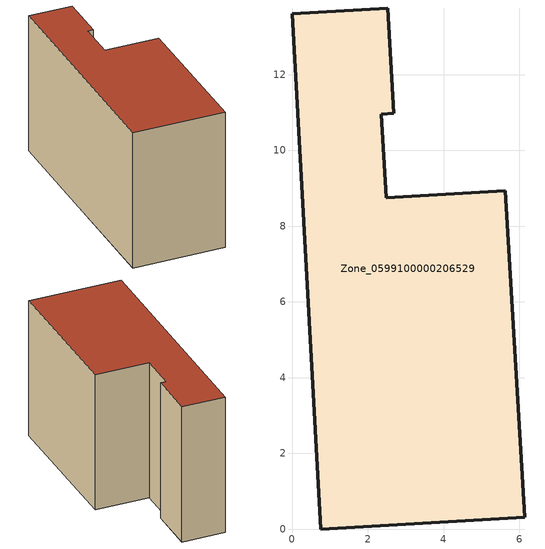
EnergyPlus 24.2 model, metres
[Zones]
Zone_0599100000206529
 floor ground (C_G): 2.53,13.76 2.69,10.98 2.36,10.96 2.49,8.75 5.63,8.93 6.15,0.31 0.76,0 0,13.61 z0
 wall outside (C_F): 0.76,0 6.15,0.31 5.63,8.93 2.49,8.75 2.36,10.96 2.69,10.98 2.53,13.76 0,13.61 0.76,0 z0:8.31
 roof outside (C_R): 2.69,10.98 2.53,13.76 0,13.61 0.76,0 6.15,0.31 5.63,8.93 2.49,8.75 2.36,10.96 z8.31
[BUILDING]
Pand.0599100000206529: North Axis=0; Terrain=City; Loads Convergence Tolerance Value=0.04; Temperature Convergence Tolerance Value=0.4; Solar Distribution=FullExterior; Maximum Number of Warmup Days=25; Minimum Number of Warmup Days=1
[Site:Location]
Rotterdam.The.Hague.AP_ZH_NLD Design_Conditions: Latitude=51.96; Longitude=4.45; Time Zone=1; Elevation=-4.5
[SITE:GROUNDTEMPERATURE:BUILDINGSURFACE]
18, 18, 18, 18, 18, 18, 18, 18, 18, 18, 18, 18
[MATERIAL] Thermal Absorptance=0.9; Solar Absorptance=0.7; Visible Absorptance=0.7
Name | Roughness | Thickness | Conductivity | Density | Specific Heat
G.TI.1975-1991 | MediumSmooth | 0.15 | 0.288461 | 540 | 1210
F.TI.1975-1991 | Rough | 0.3 | 0.230769 | 1920 | 840
R.TI.1975-1991 | MediumRough | 0.2 | 0.153846 | 1500 | 1000
[CONSTRUCTION]
C_G: G.TI.1975-1991
C_F: F.TI.1975-1991
C_R: R.TI.1975-1991
[ZONE]
Zone_0599100000206529: Type=1; Multiplier=1; Ceiling Height=Autocalculate; Volume=Autocalculate; Floor Area=autocalculate; Part of Total Floor Area=Yes
[ZONEINFILTRATION:DESIGNFLOWRATE]
Infil_Zone_0599100000206529: Zone or ZoneList or Space or SpaceList=Zone_0599100000206529; Schedule=AlwaysOn; Design Flow Rate Calculation Method=Flow/Area; Flow Rate per Floor Area=0.003; Constant Term Coefficient=1; Temperature Term Coefficient=0; Velocity Term Coefficient=0; Velocity Squared Term Coefficient=0
[HVACTEMPLATE:ZONE:IDEALLOADSAIRSYSTEM]
Zone_0599100000206529: Maximum Heating Supply Air Temperature=50; Minimum Cooling Supply Air Temperature=13; Maximum Heating Supply Air Humidity Ratio=0.0156; Minimum Cooling Supply Air Humidity Ratio=0.0077; Heating Limit=NoLimit; Cooling Limit=NoLimit; Dehumidification Control Type=ConstantSensibleHeatRatio; Cooling Sensible Heat Ratio=0.7; Dehumidification Setpoint=60; Humidification Control Type=None; Humidification Setpoint=30; Outdoor Air Method=None; Outdoor Air Flow Rate per Person=0.00944; Outdoor Air Flow Rate per Zone Floor Area=0; Outdoor Air Flow Rate per Zone=0; Demand Controlled Ventilation Type=None; Outdoor Air Economizer Type=NoEconomizer; Heat Recovery Type=None; Sensible Heat Recovery Effectiveness=0.7; Latent Heat Recovery Effectiveness=0.65
[ZONECONTROL:THERMOSTAT]
ThermostatControl_Zone_0599100000206529: Zone or ZoneList=Zone_0599100000206529; Control Type Schedule=DualSetpointControlType; Control 1=Thermostat_Zone_0599100000206529; Temperature Difference Between Cutout And Setpoint=0
[THERMOSTATSETPOINT:DUALSETPOINT]
Thermostat_Zone_0599100000206529: Heating Setpoint Temperature Schedule=HeatingSetpoint_Zone_0599100000206529; Cooling Setpoint Temperature Schedule=CoolingSetpoint_Zone_0599100000206529
[SCHEDULE:COMPACT]
HeatingSetpoint_Zone_0599100000206529: Through: 12/31, For: AllDays, Until: 24:00, 21
CoolingSetpoint_Zone_0599100000206529: Through: 12/31, For: AllDays, Until: 24:00, 24
DualSetpointControlType: Through: 12/31, For: AllDays, Until: 24:00, 4
AlwaysOn: Through: 12/31, For: AllDays, Until: 24:00, 1
